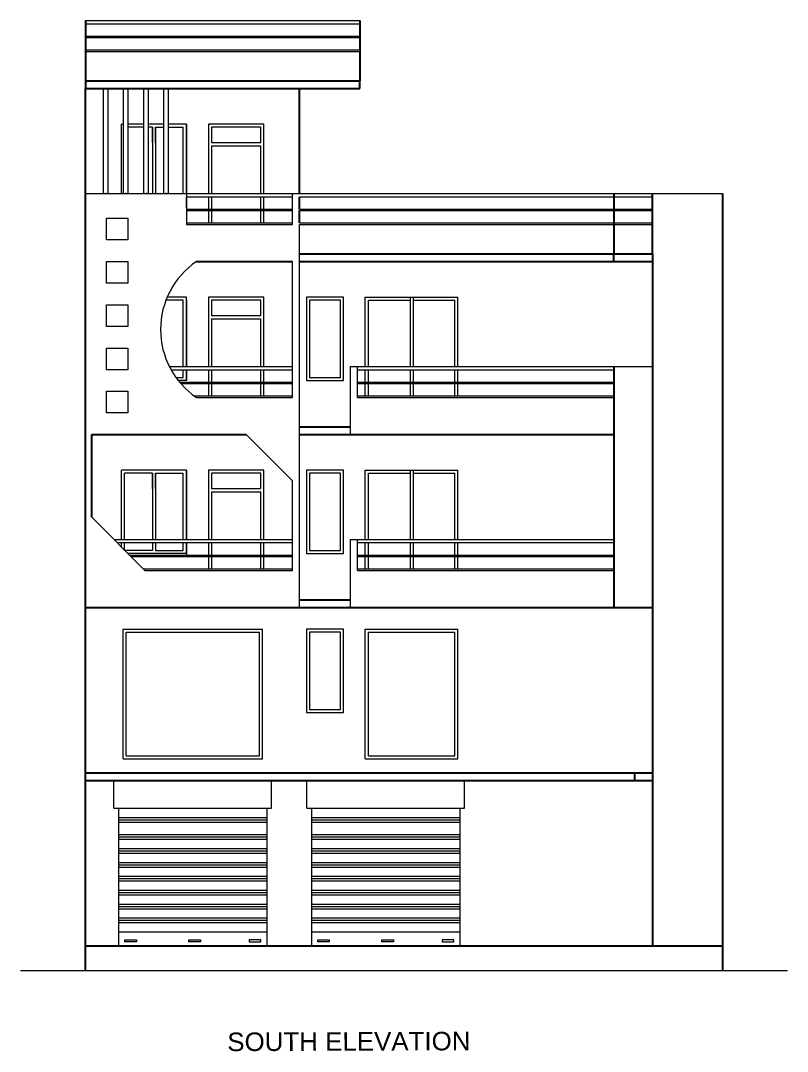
# Model space of a CAD drawing. Header units: inches. Extents: x 151827 to 346502, y -56182 to -23217.
# Drawn here: x 163106 to 163602, y -27504 to -26837 of the extents above; entities that cross this region are included whole.
import ezdxf

# ---------------------------------------------------------------- set-up
doc = ezdxf.new("R2010")
doc.units = ezdxf.units.IN
doc.header["$LTSCALE"] = 5
doc.header["$MEASUREMENT"] = 0
for name, color, linetype, lineweight in [('A-WALL', 7, 'Continuous', 9), ('Railing', 43, 'Continuous', 18), ('win', 5, 'Continuous', 18)]:
    doc.layers.add(name, color=color, linetype=linetype, lineweight=lineweight)
doc.layers.add('column', color=4, linetype='Continuous')
doc.layers.add('WALL', color=7, linetype='Continuous')
doc.styles.add('DIMTEXT', font='arial.ttf', dxfattribs={"height": 8})

msp = doc.modelspace()

# ---------------------------------------------------------------- linework, layer by layer
at = {"layer": 'A-WALL', "ltscale": 5}
for p, q in [((163159.7, -26948.76, -72.71), (163159.7, -26880.76, -72.71)), ((163162.7, -26948.76, -72.71), (163162.7, -26880.76, -72.71)), ((163172.76, -26948.76, -72.71), (163172.76, -26880.76, -72.71)), ((163175.76, -26948.76, -72.71), (163175.76, -26880.76, -72.71)), ((163185.83, -26948.76, -72.71), (163185.83, -26880.76, -72.71)), ((163188.83, -26948.76, -72.71), (163188.83, -26880.76, -72.71)), ((163198.9, -26948.76, -72.71), (163198.9, -26880.76, -72.71)), ((163201.9, -26948.76, -72.71), (163201.9, -26880.76, -72.71)), ((163148.13, -26948.76, -72.71), (163213.46, -26948.76, -72.71)), ((163213.46, -26948.76, -72.71), (163213.46, -26968.76, -72.71)), ((163282.17, -26968.76, -72.71), (163282.17, -26948.76, -72.71)), ((163286.67, -27216.76, -72.71), (163286.67, -26968.76, -72.71)), ((163282.17, -27080.76, -72.71), (163282.17, -26992.76, -72.71)), ((163319.67, -27104.76, -72.71), (163319.67, -27060.76, -72.71)), ((163324.17, -27080.76, -72.71), (163324.17, -27060.76, -72.71)), ((163282.17, -27134.76, -72.71), (163252.17, -27104.76, -72.71)), ((163282.17, -27192.76, -72.71), (163282.17, -27134.76, -72.71)), ((163152.13, -27158.26, -72.71), (163186.63, -27192.76, -72.71)), ((163319.67, -27216.76, -72.71), (163319.67, -27172.76, -72.71)), ((163324.17, -27192.76, -72.71), (163324.17, -27172.76, -72.71)), ((163106.13, -27451.76, -72.71), (163602.49, -27451.76, -72.71))]:
    msp.add_line(p, q, dxfattribs=at)
at = {"layer": 'A-WALL', "color": 1, "ltscale": 5}
for p, q in [((163166.57, -27346.76, -72.71), (163166.57, -27328.76, -72.71)), ((163268.57, -27346.76, -72.71), (163268.57, -27328.76, -72.71)), ((163291.46, -27346.76, -72.71), (163291.46, -27328.76, -72.71)), ((163393.46, -27346.76, -72.71), (163393.46, -27328.76, -72.71)), ((163166.57, -27346.76, -72.71), (163268.57, -27346.76, -72.71)), ((163169.57, -27346.76, -72.71), (163169.57, -27435.76, -72.71)), ((163169.57, -27346.76, -72.71), (163169.57, -27435.76, -72.71)), ((163265.57, -27346.76, -72.71), (163265.57, -27435.76, -72.71)), ((163265.57, -27346.76, -72.71), (163265.57, -27435.76, -72.71)), ((163291.46, -27346.76, -72.71), (163393.46, -27346.76, -72.71)), ((163294.46, -27346.76, -72.71), (163294.46, -27435.76, -72.71)), ((163294.46, -27346.76, -72.71), (163294.46, -27435.76, -72.71)), ((163390.46, -27346.76, -72.71), (163390.46, -27435.76, -72.71)), ((163390.46, -27346.76, -72.71), (163390.46, -27435.76, -72.71)), ((163169.57, -27352.76, -72.71), (163265.57, -27352.76, -72.71)), ((163169.57, -27354.26, -72.71), (163265.57, -27354.26, -72.71)), ((163294.46, -27352.76, -72.71), (163390.46, -27352.76, -72.71)), ((163294.46, -27354.26, -72.71), (163390.46, -27354.26, -72.71)), ((163169.57, -27355.76, -72.71), (163265.57, -27355.76, -72.71)), ((163294.46, -27355.76, -72.71), (163390.46, -27355.76, -72.71)), ((163169.57, -27363.76, -72.71), (163265.57, -27363.76, -72.71)), ((163169.57, -27365.26, -72.71), (163265.57, -27365.26, -72.71)), ((163169.57, -27366.76, -72.71), (163265.57, -27366.76, -72.71)), ((163294.46, -27363.76, -72.71), (163390.46, -27363.76, -72.71)), ((163294.46, -27365.26, -72.71), (163390.46, -27365.26, -72.71)), ((163294.46, -27366.76, -72.71), (163390.46, -27366.76, -72.71)), ((163169.57, -27372.76, -72.71), (163265.57, -27372.76, -72.71)), ((163169.57, -27374.26, -72.71), (163265.57, -27374.26, -72.71)), ((163294.46, -27372.76, -72.71), (163390.46, -27372.76, -72.71)), ((163294.46, -27374.26, -72.71), (163390.46, -27374.26, -72.71)), ((163169.57, -27375.76, -72.71), (163265.57, -27375.76, -72.71)), ((163169.57, -27381.76, -72.71), (163265.57, -27381.76, -72.71)), ((163294.46, -27375.76, -72.71), (163390.46, -27375.76, -72.71)), ((163294.46, -27381.76, -72.71), (163390.46, -27381.76, -72.71)), ((163169.57, -27383.26, -72.71), (163265.57, -27383.26, -72.71)), ((163169.57, -27384.76, -72.71), (163265.57, -27384.76, -72.71)), ((163294.46, -27383.26, -72.71), (163390.46, -27383.26, -72.71)), ((163294.46, -27384.76, -72.71), (163390.46, -27384.76, -72.71)), ((163169.57, -27390.76, -72.71), (163265.57, -27390.76, -72.71)), ((163169.57, -27392.26, -72.71), (163265.57, -27392.26, -72.71)), ((163169.57, -27393.76, -72.71), (163265.57, -27393.76, -72.71)), ((163294.46, -27390.76, -72.71), (163390.46, -27390.76, -72.71)), ((163294.46, -27392.26, -72.71), (163390.46, -27392.26, -72.71)), ((163294.46, -27393.76, -72.71), (163390.46, -27393.76, -72.71)), ((163169.57, -27399.76, -72.71), (163265.57, -27399.76, -72.71)), ((163169.57, -27401.26, -72.71), (163265.57, -27401.26, -72.71)), ((163294.46, -27399.76, -72.71), (163390.46, -27399.76, -72.71)), ((163294.46, -27401.26, -72.71), (163390.46, -27401.26, -72.71)), ((163169.57, -27402.76, -72.71), (163265.57, -27402.76, -72.71)), ((163169.57, -27408.76, -72.71), (163265.57, -27408.76, -72.71)), ((163294.46, -27402.76, -72.71), (163390.46, -27402.76, -72.71)), ((163294.46, -27408.76, -72.71), (163390.46, -27408.76, -72.71)), ((163169.57, -27410.26, -72.71), (163265.57, -27410.26, -72.71)), ((163169.57, -27411.76, -72.71), (163265.57, -27411.76, -72.71)), ((163294.46, -27410.26, -72.71), (163390.46, -27410.26, -72.71)), ((163294.46, -27411.76, -72.71), (163390.46, -27411.76, -72.71)), ((163169.57, -27417.76, -72.71), (163265.57, -27417.76, -72.71)), ((163169.57, -27419.26, -72.71), (163265.57, -27419.26, -72.71)), ((163169.57, -27420.76, -72.71), (163265.57, -27420.76, -72.71)), ((163294.46, -27417.76, -72.71), (163390.46, -27417.76, -72.71)), ((163294.46, -27419.26, -72.71), (163390.46, -27419.26, -72.71)), ((163294.46, -27420.76, -72.71), (163390.46, -27420.76, -72.71)), ((163169.57, -27426.76, -72.71), (163265.57, -27426.76, -72.71)), ((163294.46, -27426.76, -72.71), (163390.46, -27426.76, -72.71))]:
    msp.add_line(p, q, dxfattribs=at)
at = {"layer": 'A-WALL', "ltscale": 5, "elevation": -72.71}
for points in [[(163161.63, -26964.76), (163175.63, -26964.76), (163175.63, -26978.76), (163161.63, -26978.76)], [(163161.63, -26992.76), (163175.63, -26992.76), (163175.63, -27006.76), (163161.63, -27006.76)], [(163161.63, -27020.76), (163175.63, -27020.76), (163175.63, -27034.76), (163161.63, -27034.76)], [(163161.63, -27048.76), (163175.63, -27048.76), (163175.63, -27062.76), (163161.63, -27062.76)], [(163161.63, -27076.76), (163175.63, -27076.76), (163175.63, -27090.76), (163161.63, -27090.76)]]:
    msp.add_lwpolyline(points, close=True, dxfattribs=at)
at = {"layer": 'A-WALL', "color": 1, "ltscale": 5, "elevation": -72.71}
for points in [[(163173.57, -27431.84), (163181.06, -27431.84), (163181.06, -27433.17), (163173.57, -27433.17)], [(163215.11, -27431.84), (163222.6, -27431.84), (163222.6, -27433.17), (163215.11, -27433.17)], [(163261.65, -27431.84), (163254.16, -27431.84), (163254.16, -27433.17), (163261.65, -27433.17)], [(163298.46, -27431.84), (163305.94, -27431.84), (163305.94, -27433.17), (163298.46, -27433.17)], [(163340, -27431.84), (163347.49, -27431.84), (163347.49, -27433.17), (163340, -27433.17)], [(163386.54, -27431.84), (163379.05, -27431.84), (163379.05, -27433.17), (163386.54, -27433.17)]]:
    msp.add_lwpolyline(points, close=True, dxfattribs=at)
at = {"layer": 'A-WALL', "ltscale": 5}
msp.add_arc((163250, -27036.76, -72.71), 53.29, 124.34032, 235.65968, dxfattribs=at)
at = {"layer": 'A-WALL'}
for p in [(163161.2, -26948.76, -72.71), (163174.26, -26948.76, -72.71), (163187.33, -26948.76, -72.71), (163200.4, -26948.76, -72.71)]:
    msp.add_point(p, dxfattribs=at)
at = {"layer": 'Railing', "color": 30}
for p, q in [((163148.13, -26836.76, -72.71), (163325.67, -26836.76, -72.71)), ((163148.13, -26838.76, -72.71), (163325.67, -26838.76, -72.71)), ((163148.13, -26846.76, -72.71), (163325.67, -26846.76, -72.71)), ((163148.13, -26847.76, -72.71), (163325.67, -26847.76, -72.71)), ((163148.13, -26855.76, -72.71), (163325.67, -26855.76, -72.71)), ((163148.13, -26856.76, -72.71), (163325.67, -26856.76, -72.71)), ((163148.13, -26948.76, -72.71), (163560.49, -26948.76, -72.71)), ((163213.46, -26950.76, -72.71), (163282.17, -26950.76, -72.71)), ((163286.67, -26950.76, -72.71), (163515.25, -26950.76, -72.71)), ((163213.46, -26958.76, -72.71), (163282.17, -26958.76, -72.71)), ((163213.46, -26959.76, -72.71), (163282.17, -26959.76, -72.71)), ((163286.67, -26958.76, -72.71), (163515.25, -26958.76, -72.71)), ((163286.67, -26959.76, -72.71), (163515.25, -26959.76, -72.71)), ((163213.46, -26967.76, -72.71), (163282.17, -26967.76, -72.71)), ((163286.67, -26967.76, -72.71), (163515.25, -26967.76, -72.71)), ((163213.46, -26968.76, -72.71), (163282.17, -26968.76, -72.71)), ((163286.67, -26968.76, -72.71), (163515.25, -26968.76, -72.71)), ((163202.43, -27060.76, -72.71), (163282.17, -27060.76, -72.71)), ((163319.67, -27060.76, -72.71), (163515.25, -27060.76, -72.71)), ((163203.49, -27062.76, -72.71), (163282.17, -27062.76, -72.71)), ((163324.17, -27062.76, -72.71), (163490.05, -27062.76, -72.71)), ((163208.97, -27070.76, -72.71), (163282.17, -27070.76, -72.71)), ((163209.82, -27071.76, -72.71), (163282.17, -27071.76, -72.71)), ((163324.17, -27070.76, -72.71), (163490.05, -27070.76, -72.71)), ((163324.17, -27071.76, -72.71), (163490.05, -27071.76, -72.71)), ((163218.53, -27079.76, -72.71), (163282.17, -27079.76, -72.71)), ((163219.94, -27080.76, -72.71), (163282.17, -27080.76, -72.71)), ((163324.17, -27079.76, -72.71), (163490.05, -27079.76, -72.71)), ((163324.17, -27080.76, -72.71), (163490.05, -27080.76, -72.71)), ((163166.63, -27172.76, -72.71), (163282.17, -27172.76, -72.71)), ((163168.63, -27174.76, -72.71), (163282.17, -27174.76, -72.71)), ((163319.67, -27172.76, -72.71), (163490.05, -27172.76, -72.71)), ((163324.17, -27174.76, -72.71), (163490.05, -27174.76, -72.71)), ((163176.63, -27182.76, -72.71), (163282.17, -27182.76, -72.71)), ((163177.63, -27183.76, -72.71), (163282.17, -27183.76, -72.71)), ((163324.17, -27182.76, -72.71), (163490.05, -27182.76, -72.71)), ((163324.17, -27183.76, -72.71), (163490.05, -27183.76, -72.71)), ((163185.63, -27191.76, -72.71), (163282.17, -27191.76, -72.71)), ((163186.63, -27192.76, -72.71), (163282.17, -27192.76, -72.71)), ((163324.17, -27191.76, -72.71), (163490.05, -27191.76, -72.71)), ((163324.17, -27192.76, -72.71), (163490.05, -27192.76, -72.71))]:
    msp.add_line(p, q, dxfattribs=at)
at = {"layer": 'WALL', "color": 2, "linetype": 'ByBlock', "ltscale": 5}
for p, q in [((163148.13, -26836.76, -72.71), (163148.13, -26880.76, -72.71)), ((163325.67, -26836.76, -72.71), (163325.67, -26875.76, -72.71)), ((163148.13, -26875.76, -72.71), (163325.67, -26875.76, -72.71)), ((163148.13, -26880.76, -72.71), (163325.67, -26880.76, -72.71)), ((163148.13, -26987.76, -72.71), (163148.13, -26880.76, -72.71)), ((163286.67, -26948.76, -72.71), (163286.67, -26880.76, -72.71)), ((163325.67, -26880.76, -72.71), (163325.67, -26875.76, -72.71)), ((163286.67, -26958.76, -72.71), (163286.67, -26950.76, -72.71)), ((163490.05, -26948.76, -72.71), (163490.05, -26987.76, -72.71)), ((163515.25, -26987.76, -72.71), (163515.25, -26948.76, -72.71)), ((163560.49, -26948.76, -72.71), (163560.49, -26987.76, -72.71)), ((163286.67, -26967.76, -72.71), (163286.67, -26959.76, -72.71)), ((163148.13, -27099.76, -72.71), (163148.13, -26987.76, -72.71)), ((163286.67, -26987.76, -72.71), (163515.25, -26987.76, -72.71)), ((163490.05, -26992.76, -72.71), (163490.05, -26987.76, -72.71)), ((163515.25, -26987.76, -72.71), (163515.25, -27323.76, -72.71)), ((163560.49, -26987.76, -72.71), (163560.49, -27099.76, -72.71)), ((163219.94, -26992.76, -72.71), (163282.17, -26992.76, -72.71)), ((163286.67, -26992.76, -72.71), (163515.25, -26992.76, -72.71)), ((163490.05, -27060.76, -72.71), (163490.05, -27080.76, -72.71)), ((163490.05, -27080.76, -72.71), (163490.05, -27216.76, -72.71)), ((163148.13, -27211.76, -72.71), (163148.13, -27099.76, -72.71)), ((163286.67, -27099.76, -72.71), (163319.67, -27099.76, -72.71)), ((163560.49, -27099.76, -72.71), (163560.49, -27211.76, -72.71)), ((163152.13, -27104.76, -72.71), (163252.17, -27104.76, -72.71)), ((163152.13, -27158.26, -72.71), (163152.13, -27104.76, -72.71)), ((163286.67, -27104.76, -72.71), (163490.05, -27104.76, -72.71)), ((163148.13, -27211.76, -72.71), (163148.13, -27172.76, -72.71)), ((163148.13, -27323.76, -72.71), (163148.13, -27211.76, -72.71)), ((163286.67, -27211.76, -72.71), (163319.67, -27211.76, -72.71)), ((163560.49, -27211.76, -72.71), (163560.49, -27323.76, -72.71)), ((163148.13, -27216.76, -72.71), (163515.25, -27216.76, -72.71)), ((163148.13, -27323.76, -72.71), (163515.25, -27323.76, -72.71)), ((163148.13, -27451.76, -72.71), (163148.13, -27323.76, -72.71)), ((163148.13, -27328.76, -72.71), (163515.25, -27328.76, -72.71)), ((163503.62, -27323.76, -72.71), (163503.62, -27328.76, -72.71)), ((163515.25, -27323.76, -72.71), (163515.25, -27435.76, -72.71)), ((163560.49, -27323.76, -72.71), (163560.49, -27451.76, -72.71)), ((163148.13, -27435.76, -72.71), (163560.49, -27435.76, -72.71))]:
    msp.add_line(p, q, dxfattribs=at)
at = {"layer": 'win'}
for p, q in [((163171.46, -26948.76, -72.71), (163171.46, -26903.76, -72.71)), ((163172.76, -26903.76, -72.71), (163171.46, -26903.76, -72.71)), ((163185.83, -26903.76, -72.71), (163175.76, -26903.76, -72.71)), ((163185.83, -26905.76, -72.71), (163175.76, -26905.76, -72.71)), ((163198.9, -26903.76, -72.71), (163188.83, -26903.76, -72.71)), ((163191.46, -26905.76, -72.71), (163188.83, -26905.76, -72.71)), ((163191.46, -26915.76, -72.71), (163191.46, -26905.76, -72.71)), ((163191.46, -26905.76, -72.71), (163191.46, -26948.76, -72.71)), ((163193.46, -26905.76, -72.71), (163198.9, -26905.76, -72.71)), ((163193.46, -26915.76, -72.71), (163193.46, -26905.76, -72.71)), ((163193.46, -26905.76, -72.71), (163193.46, -26948.76, -72.71)), ((163213.46, -26903.76, -72.71), (163201.9, -26903.76, -72.71)), ((163201.9, -26905.76, -72.71), (163211.46, -26905.76, -72.71)), ((163211.46, -26948.76, -72.71), (163211.46, -26905.76, -72.71)), ((163213.46, -26948.76, -72.71), (163213.46, -26903.76, -72.71)), ((163213.46, -26903.76, -72.71), (163213.46, -26948.76, -72.71)), ((163263.67, -26903.76, -72.71), (163227.67, -26903.76, -72.71)), ((163227.67, -26903.76, -72.71), (163227.67, -26948.76, -72.71)), ((163261.67, -26905.76, -72.71), (163229.67, -26905.76, -72.71)), ((163229.67, -26905.76, -72.71), (163229.67, -26915.76, -72.71)), ((163261.67, -26915.76, -72.71), (163261.67, -26905.76, -72.71)), ((163263.67, -26948.76, -72.71), (163263.67, -26903.76, -72.71)), ((163229.67, -26915.76, -72.71), (163261.67, -26915.76, -72.71)), ((163229.67, -26917.76, -72.71), (163229.67, -26948.76, -72.71)), ((163229.67, -26917.76, -72.71), (163261.67, -26917.76, -72.71)), ((163261.67, -26948.76, -72.71), (163261.67, -26917.76, -72.71)), ((163213.46, -26957.76, -72.71), (163213.46, -26950.76, -72.71)), ((163213.46, -26950.76, -72.71), (163213.46, -26958.76, -72.71)), ((163227.67, -26950.76, -72.71), (163227.67, -26958.76, -72.71)), ((163229.67, -26950.76, -72.71), (163229.67, -26958.76, -72.71)), ((163261.67, -26958.76, -72.71), (163261.67, -26950.76, -72.71)), ((163263.67, -26958.76, -72.71), (163263.67, -26950.76, -72.71)), ((163227.67, -26959.76, -72.71), (163227.67, -26967.76, -72.71)), ((163229.67, -26959.76, -72.71), (163229.67, -26967.76, -72.71)), ((163261.67, -26967.76, -72.71), (163261.67, -26959.76, -72.71)), ((163263.67, -26967.76, -72.71), (163263.67, -26959.76, -72.71)), ((163211.46, -27017.76, -72.71), (163200.22, -27017.76, -72.71)), ((163213.46, -27015.76, -72.71), (163201.03, -27015.76, -72.71)), ((163211.46, -27060.76, -72.71), (163211.46, -27017.76, -72.71)), ((163213.46, -27060.76, -72.71), (163213.46, -27015.76, -72.71)), ((163213.46, -27017.76, -72.71), (163213.46, -27060.76, -72.71)), ((163263.67, -27015.76, -72.71), (163227.67, -27015.76, -72.71)), ((163227.67, -27015.76, -72.71), (163227.67, -27060.76, -72.71)), ((163261.67, -27017.76, -72.71), (163229.67, -27017.76, -72.71)), ((163229.67, -27017.76, -72.71), (163229.67, -27027.76, -72.71)), ((163261.67, -27027.76, -72.71), (163261.67, -27017.76, -72.71)), ((163263.67, -27060.76, -72.71), (163263.67, -27015.76, -72.71)), ((163329.24, -27015.76, -72.71), (163389.24, -27015.76, -72.71)), ((163329.24, -27060.76, -72.71), (163329.24, -27015.76, -72.71)), ((163331.24, -27017.76, -72.71), (163358.24, -27017.76, -109.07)), ((163331.24, -27060.76, -72.71), (163331.24, -27017.76, -72.71)), ((163358.24, -27015.76, -109.07), (163358.24, -27060.76, -109.07)), ((163360.24, -27015.76, -109.07), (163360.24, -27060.76, -109.07)), ((163360.24, -27017.76, -109.07), (163387.24, -27017.76, -72.71)), ((163387.24, -27060.76, -72.71), (163387.24, -27017.76, -72.71)), ((163389.24, -27060.76, -72.71), (163389.24, -27015.76, -72.71)), ((163229.67, -27027.76, -72.71), (163261.67, -27027.76, -72.71)), ((163229.67, -27029.76, -72.71), (163229.67, -27060.76, -72.71)), ((163229.67, -27029.76, -72.71), (163261.67, -27029.76, -72.71)), ((163261.67, -27060.76, -72.71), (163261.67, -27029.76, -72.71)), ((163206.66, -27067.76, -72.71), (163211.46, -27067.76, -72.71)), ((163211.46, -27067.76, -72.71), (163211.46, -27062.76, -72.71)), ((163213.46, -27069.76, -72.71), (163213.46, -27062.76, -72.71)), ((163213.46, -27062.76, -72.71), (163213.46, -27069.76, -72.71)), ((163227.67, -27062.76, -72.71), (163227.67, -27070.76, -72.71)), ((163229.67, -27062.76, -72.71), (163229.67, -27070.76, -72.71)), ((163261.67, -27070.76, -72.71), (163261.67, -27062.76, -72.71)), ((163263.67, -27070.76, -72.71), (163263.67, -27062.76, -72.71)), ((163329.24, -27070.76, -72.71), (163329.24, -27062.76, -72.71)), ((163331.24, -27070.76, -72.71), (163331.24, -27062.76, -72.71)), ((163358.24, -27062.76, -109.07), (163358.24, -27070.76, -109.07)), ((163360.24, -27062.76, -109.07), (163360.24, -27070.76, -109.07)), ((163387.24, -27070.76, -72.71), (163387.24, -27062.76, -72.71)), ((163389.24, -27070.76, -72.71), (163389.24, -27062.76, -72.71)), ((163213.46, -27069.76, -72.71), (163208.16, -27069.76, -72.71)), ((163227.67, -27071.76, -72.71), (163227.67, -27079.76, -72.71)), ((163229.67, -27071.76, -72.71), (163229.67, -27079.76, -72.71)), ((163261.67, -27079.76, -72.71), (163261.67, -27071.76, -72.71)), ((163263.67, -27079.76, -72.71), (163263.67, -27071.76, -72.71)), ((163329.24, -27079.76, -72.71), (163329.24, -27071.76, -72.71)), ((163331.24, -27079.76, -72.71), (163331.24, -27071.76, -72.71)), ((163358.24, -27071.76, -109.07), (163358.24, -27079.76, -109.07)), ((163360.24, -27071.76, -109.07), (163360.24, -27079.76, -109.07)), ((163387.24, -27079.76, -72.71), (163387.24, -27071.76, -72.71)), ((163389.24, -27079.76, -72.71), (163389.24, -27071.76, -72.71)), ((163213.46, -27127.76, -72.71), (163171.46, -27127.76, -72.71)), ((163171.46, -27172.76, -72.71), (163171.46, -27127.76, -72.71)), ((163213.46, -27172.76, -72.71), (163213.46, -27127.76, -72.71)), ((163213.46, -27127.76, -72.71), (163213.46, -27172.76, -72.71)), ((163263.67, -27127.76, -72.71), (163227.67, -27127.76, -72.71)), ((163227.67, -27127.76, -72.71), (163227.67, -27172.76, -72.71)), ((163263.67, -27172.76, -72.71), (163263.67, -27127.76, -72.71)), ((163329.24, -27127.76, -72.71), (163389.24, -27127.76, -72.71)), ((163329.24, -27172.76, -72.71), (163329.24, -27127.76, -72.71)), ((163358.24, -27127.76, -109.07), (163358.24, -27172.76, -109.07)), ((163360.24, -27127.76, -109.07), (163360.24, -27172.76, -109.07)), ((163389.24, -27172.76, -72.71), (163389.24, -27127.76, -72.71)), ((163191.46, -27129.76, -72.71), (163173.46, -27129.76, -72.71)), ((163173.46, -27172.76, -72.71), (163173.46, -27129.76, -72.71)), ((163191.46, -27139.76, -72.71), (163191.46, -27129.76, -72.71)), ((163191.46, -27129.76, -72.71), (163191.46, -27172.76, -72.71)), ((163193.46, -27129.76, -72.71), (163211.46, -27129.76, -72.71)), ((163193.46, -27139.76, -72.71), (163193.46, -27129.76, -72.71)), ((163193.46, -27129.76, -72.71), (163193.46, -27172.76, -72.71)), ((163211.46, -27172.76, -72.71), (163211.46, -27129.76, -72.71)), ((163261.67, -27129.76, -72.71), (163229.67, -27129.76, -72.71)), ((163229.67, -27129.76, -72.71), (163229.67, -27139.76, -72.71)), ((163261.67, -27139.76, -72.71), (163261.67, -27129.76, -72.71)), ((163331.24, -27129.76, -72.71), (163358.24, -27129.76, -109.07)), ((163331.24, -27172.76, -72.71), (163331.24, -27129.76, -72.71)), ((163360.24, -27129.76, -109.07), (163387.24, -27129.76, -72.71)), ((163387.24, -27172.76, -72.71), (163387.24, -27129.76, -72.71)), ((163229.67, -27139.76, -72.71), (163261.67, -27139.76, -72.71)), ((163229.67, -27141.76, -72.71), (163229.67, -27172.76, -72.71)), ((163229.67, -27141.76, -72.71), (163261.67, -27141.76, -72.71)), ((163261.67, -27172.76, -72.71), (163261.67, -27141.76, -72.71)), ((163171.46, -27177.6, -72.71), (163171.46, -27174.76, -72.71)), ((163173.46, -27179.76, -72.71), (163173.46, -27174.76, -72.71)), ((163191.46, -27174.76, -72.71), (163191.46, -27179.76, -72.71)), ((163193.46, -27174.76, -72.71), (163193.46, -27179.76, -72.71)), ((163211.46, -27179.76, -72.71), (163211.46, -27174.76, -72.71)), ((163213.46, -27181.76, -72.71), (163213.46, -27174.76, -72.71)), ((163213.46, -27174.76, -72.71), (163213.46, -27182.76, -72.71)), ((163227.67, -27174.76, -72.71), (163227.67, -27182.76, -72.71)), ((163229.67, -27174.76, -72.71), (163229.67, -27182.76, -72.71)), ((163261.67, -27182.76, -72.71), (163261.67, -27174.76, -72.71)), ((163263.67, -27182.76, -72.71), (163263.67, -27174.76, -72.71)), ((163329.24, -27182.76, -72.71), (163329.24, -27174.76, -72.71)), ((163331.24, -27182.76, -72.71), (163331.24, -27174.76, -72.71)), ((163358.24, -27174.76, -109.07), (163358.24, -27182.76, -109.07)), ((163360.24, -27174.76, -109.07), (163360.24, -27182.76, -109.07)), ((163387.24, -27182.76, -72.71), (163387.24, -27174.76, -72.71)), ((163389.24, -27182.76, -72.71), (163389.24, -27174.76, -72.71)), ((163191.46, -27179.76, -72.71), (163173.46, -27179.76, -72.71)), ((163213.46, -27181.76, -72.71), (163175.63, -27181.76, -72.71)), ((163193.46, -27179.76, -72.71), (163211.46, -27179.76, -72.71)), ((163227.67, -27183.76, -72.71), (163227.67, -27191.76, -72.71)), ((163229.67, -27183.76, -72.71), (163229.67, -27191.76, -72.71)), ((163261.67, -27191.76, -72.71), (163261.67, -27183.76, -72.71)), ((163263.67, -27191.76, -72.71), (163263.67, -27183.76, -72.71)), ((163329.24, -27191.76, -72.71), (163329.24, -27183.76, -72.71)), ((163331.24, -27191.76, -72.71), (163331.24, -27183.76, -72.71)), ((163358.24, -27183.76, -109.07), (163358.24, -27191.76, -109.07)), ((163360.24, -27183.76, -109.07), (163360.24, -27191.76, -109.07)), ((163387.24, -27191.76, -72.71), (163387.24, -27183.76, -72.71)), ((163389.24, -27191.76, -72.71), (163389.24, -27183.76, -72.71)), ((163172.46, -27230.76, -72.71), (163262.67, -27230.76, -72.71)), ((163172.46, -27314.76, -72.71), (163172.46, -27230.76, -72.71)), ((163174.46, -27232.76, -72.71), (163260.67, -27232.76, -72.71)), ((163174.46, -27312.76, -72.71), (163174.46, -27232.76, -72.71)), ((163260.67, -27312.76, -72.71), (163260.67, -27232.76, -72.71)), ((163262.67, -27314.76, -72.71), (163262.67, -27230.76, -72.71)), ((163329.24, -27230.76, -72.71), (163389.24, -27230.76, -72.71)), ((163329.24, -27314.76, -72.71), (163329.24, -27230.76, -72.71)), ((163331.24, -27232.76, -72.71), (163387.24, -27232.76, -72.71)), ((163331.24, -27312.76, -72.71), (163331.24, -27232.76, -72.71)), ((163387.24, -27312.76, -72.71), (163387.24, -27232.76, -72.71)), ((163389.24, -27314.76, -72.71), (163389.24, -27230.76, -72.71)), ((163172.46, -27314.76, -72.71), (163262.67, -27314.76, -72.71)), ((163174.46, -27312.76, -72.71), (163260.67, -27312.76, -72.71)), ((163329.24, -27314.76, -72.71), (163389.24, -27314.76, -72.71)), ((163331.24, -27312.76, -72.71), (163387.24, -27312.76, -72.71))]:
    msp.add_line(p, q, dxfattribs=at)
at = {"layer": 'win', "elevation": -72.71}
for points in [[(163315.17, -27069.76), (163315.17, -27015.76), (163291.17, -27015.76), (163291.17, -27069.76), (163315.17, -27069.76)], [(163313.17, -27067.76), (163313.17, -27017.76), (163293.17, -27017.76), (163293.17, -27067.76), (163313.17, -27067.76)], [(163315.17, -27181.76), (163315.17, -27127.76), (163291.17, -27127.76), (163291.17, -27181.76), (163315.17, -27181.76)], [(163313.17, -27179.76), (163313.17, -27129.76), (163293.17, -27129.76), (163293.17, -27179.76), (163313.17, -27179.76)], [(163315.17, -27284.76), (163315.17, -27230.76), (163291.17, -27230.76), (163291.17, -27284.76), (163315.17, -27284.76)], [(163313.17, -27282.76), (163313.17, -27232.76), (163293.17, -27232.76), (163293.17, -27282.76), (163313.17, -27282.76)]]:
    msp.add_lwpolyline(points, dxfattribs=at)

# ---------------------------------------------------------------- texts
at = {"layer": 'column', "color": 0, "insert": (163318.6, -27491.69, -72.71), "char_height": 12, "width": 216.2725, "attachment_point": 2, "rotation": 0.20566, "style": 'DIMTEXT'}
msp.add_mtext('SOUTH ELEVATION', dxfattribs=at)

doc.saveas('drawing.dxf')
